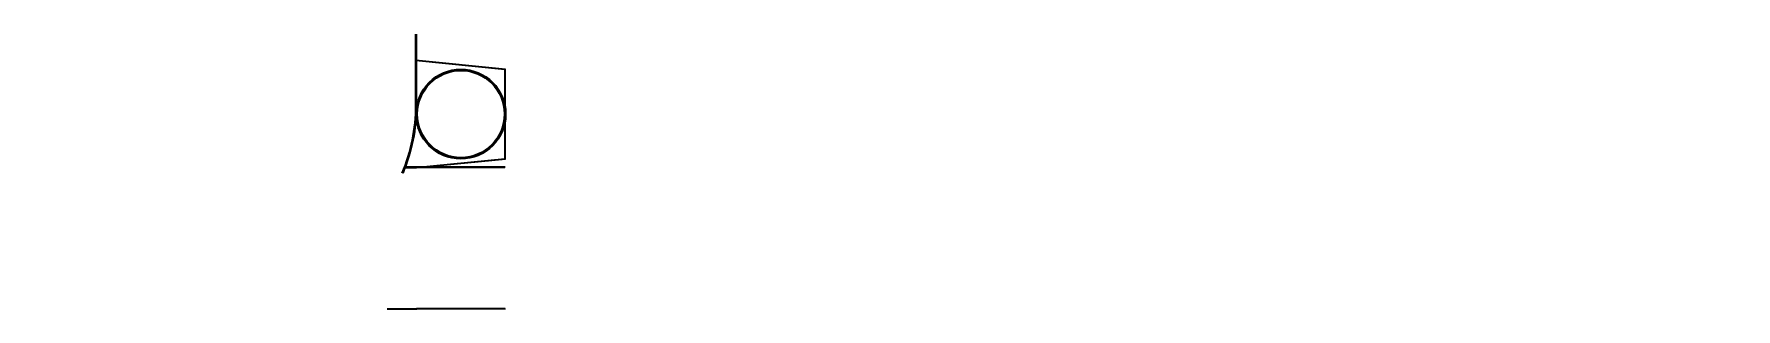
# Model space of a CAD drawing. Extents: x -305 to 4862, y -115 to 900.
# Drawn here: x 858 to 2022, y 465 to 652 of the extents above; entities that cross this region are included whole.
import ezdxf

# ---------------------------------------------------------------- set-up
doc = ezdxf.new("R2010")
doc.units = 0
doc.header["$LTSCALE"] = 12
doc.header["$MEASUREMENT"] = 0
doc.header["$PDMODE"] = 33
doc.header["$PDSIZE"] = -0.5
doc.linetypes.add('HIDDEN2', pattern=[0.1875, 0.125, -0.0625])
doc.layers.get('Defpoints').update_dxf_attribs({"linetype": 'CONTINUOUS'})
for name, color, linetype in [('DIM', 1, 'CONTINUOUS'), ('SHELL', 40, 'CONTINUOUS'), ('stack conn.', 191, 'CONTINUOUS')]:
    doc.layers.add(name, color=color, linetype=linetype)
doc.styles.add('ROMANS', font='ROMANS.shx', dxfattribs={"width": 0.85, "height": 5.76})
doc.styles.get("Standard").update_dxf_attribs({"font": 'sanss___.ttf'})
doc.dimstyles.get("Standard").update_dxf_attribs({"dimtxt": 0.18, "dimasz": 0.18, "dimexe": 0.18, "dimexo": 0.0625, "dimgap": 0.09, "dimtad": 0, "dimtih": 1, "dimtoh": 1, "dimdec": 4, "dimzin": 0, "dimdsep": 46, "dimtxsty": 'Standard', "dimcen": 0.09, "dimadec": 0, "dimazin": 0, "dimtfac": 1, "dimtdec": 4, "dimtofl": 0, "dimtmove": 0, "dimatfit": 3, "dimfxl": 1, "dimtolj": 1, "dimtzin": 0, "dimarcsym": 0})

# ---------------------------------------------------------------- blocks, each defined once
blk = doc.blocks.new('*D184')
at = {"layer": 'Defpoints', "color": 0, "transparency": 16777216}
for p in [(2376.3, 609.9), (2171.5, 591.9), (2376.3, 537)]:
    blk.add_point(p, dxfattribs=at)
at = {"layer": 'DIM', "color": 0, "lineweight": -2, "transparency": 16777216}
for p, q in [((2376.3, 603.9), (2376.3, 534)), ((2171.5, 585.9), (2171.5, 534)), ((2177.2, 537), (2215.5, 537)), ((2370.6, 537), (2341, 537))]:
    blk.add_line(p, q, dxfattribs=at)
at = {"layer": 'DIM', "color": 0, "transparency": 16777216}
for points in [[(2177.2, 537.9), (2177.2, 536), (2171.5, 537)], [(2370.6, 537.9), (2370.6, 536), (2376.3, 537)]]:
    blk.add_solid(points, dxfattribs=at)
at = {"layer": 'DIM', "color": 0, "transparency": 16777216, "char_height": 5.76, "width": 5166.6, "attachment_point": 5, "style": 'ROMANS'}
for s, insert in [('\\A1;5\'-8{\\H1x;\\S1/4;}"', (2278.3, 544.6)), ('\\A1;[68{\\H1x;\\S1/4;}] (TOP)\\P(EXTRA 2" TO BE PROVIDED FOR\\PFIELD FITUPS.)', (2278.3, 518.6))]:
    blk.add_mtext(s, dxfattribs=dict(at, insert=insert))

msp = doc.modelspace()

# ---------------------------------------------------------------- linework, layer by layer
at = {"layer": 'SHELL', "extrusion": (0, -1, 6.12323e-17)}
for p, q in [((1099.579557, 464.525592, 29.655378), (1119.268945, 464.525592, 29.655378)), ((1099.579557, 464.525592, 30.155378), (1119.768945, 464.525592, 30.155378)), ((1119.268945, 464.525592, 30.155378), (1119.268945, 464.525592, -49.905378)), ((1119.768945, 464.525592, 30.155378), (1119.768945, 464.525592, -49.905378))]:
    msp.add_line(p, q, dxfattribs=at)
at = {"layer": 'SHELL'}
for points in [[(1109.907003, 557.181442, 0.0999472512), (1119.268945, 603.548004), (1119.268945, 652.184073)], [(1110.449304, 557.181442, 0.0995045262), (1119.768945, 603.548004), (1119.768945, 652.186347)]]:
    msp.add_lwpolyline(points, format="xyb", dxfattribs=at)
at = {"layer": 'stack conn.', "lineweight": 18}
for p, q in [((1119.768945, 632.790705), (1119.121514, 632.854649)), ((1180.518945, 628.298004), (1119.268945, 634.347386)), ((1180.518945, 566.798004), (1180.518945, 628.298004)), ((1180.518945, 566.798004), (1180.518945, 628.298004)), ((1111.360555, 560.798004), (1119.768945, 560.798004)), ((1119.768945, 560.798004), (1180.518945, 566.798004))]:
    msp.add_line(p, q, dxfattribs=at)
at = {"layer": 'stack conn.'}
for p, q in [((1119.268945, 634.347386), (1119.219801, 633.849807)), ((1111.360555, 560.798004), (1111.360555, 561.298004))]:
    msp.add_line(p, q, dxfattribs=at)
at = {"layer": 'stack conn.', "extrusion": (0, -1, 6.12323e-17)}
for p, q in [((1119.768945, 561.298004), (1111.360555, 561.298004)), ((1111.360555, 561.298004), (1111.360555, 561.298004, -58.366647)), ((1111.360555, 561.298004, -58.366647), (1119.768945, 561.298004, -58.366647)), ((1180.268945, 561.298004), (1119.768945, 561.298004)), ((1119.768945, 561.298004, -58.366647), (1180.018945, 561.298004, -7.647696)), ((1180.018945, 561.298004, -7.647696), (1180.018945, 561.298004)), ((1111.990823, 464.525592, -29.46127), (1119.768945, 464.525592, -29.46127)), ((1111.990823, 464.525592, -29.46127), (1111.990823, 464.525592, -28.96127)), ((1180.268945, 464.525592, 29.905378), (1119.643945, 464.525592, 29.905378)), ((1120.090946, 464.525592, -29.343781), (1119.768945, 464.525592, -28.96127)), ((1119.768945, 464.525592, -28.96127), (1119.940328, 464.525592, -29.43098)), ((1119.768945, 464.525592, 29.905378), (1119.768945, 464.525592, 29.405378))]:
    msp.add_line(p, q, dxfattribs=at)
at = {"layer": 'stack conn.', "lineweight": 18, "extrusion": (0, -1, 6.12323e-17)}
for p, q in [((1119.456445, 464.525592, 49.905378), (1180.581445, 464.525592, 49.905378)), ((1119.456445, 464.525592, 41.905378), (1180.581445, 464.525592, 41.905378)), ((1119.456445, 464.525592, 41.905378), (1119.456445, 464.525592, 49.905378)), ((1180.268945, 464.525592, 29.905378), (1119.768945, 464.525592, 29.905378)), ((1119.831445, 464.525592, 45.905378), (1119.831445, 464.525592, 29.905378)), ((1119.831445, 464.525592, 45.905378), (1180.206445, 464.525592, 45.905378)), ((1119.831445, 464.525592, 41.905378), (1119.831445, 464.525592, 49.905378)), ((1180.340946, 464.525592, 21.37517), (1120.090946, 464.525592, -29.343781)), ((1120.206445, 464.525592, 45.905378), (1120.206445, 464.525592, 29.905378)), ((1179.831445, 464.525592, 29.905378), (1179.831445, 464.525592, 45.905378)), ((1180.018945, 464.525592, 29.405378), (1180.518945, 464.525592, 29.405378)), ((1180.018945, 464.525592, 21.757681), (1180.518945, 464.525592, 21.757681)), ((1180.018945, 464.525592, 21.757681), (1180.339944, 464.525592, 21.374329)), ((1180.018945, 464.525592, 21.757681), (1180.47199, 464.525592, 21.546139)), ((1180.206445, 464.525592, 29.905378), (1180.206445, 464.525592, 45.905378)), ((1180.206445, 464.525592, 41.905378), (1180.206445, 464.525592, 49.905378)), ((1180.268945, 464.525592, 29.405378), (1180.268945, 464.525592, 29.905378)), ((1180.518945, 464.525592, 21.757681), (1180.518945, 464.525592, 29.405378)), ((1180.581445, 464.525592, 41.905378), (1180.581445, 464.525592, 49.905378))]:
    msp.add_line(p, q, dxfattribs=at)
at = {"layer": 'stack conn.', "linetype": 'HIDDEN2', "ltscale": 0.1, "extrusion": (0, -1, 6.12323e-17)}
for p, q in [((1120.018945, 464.525592, 29.905378), (1120.018945, 464.525592, 29.405378)), ((1180.018945, 464.525592, 29.905378), (1180.018945, 464.525592, 29.405378))]:
    msp.add_line(p, q, dxfattribs=at)
at = {"layer": 'stack conn.', "lineweight": 18}
msp.add_lwpolyline([(1111.360555, 561.298004), (1119.744313, 561.298004), (1180.018945, 567.251054), (1180.018945, 627.844954), (1119.219801, 633.849807)], dxfattribs=at)
at = {"layer": 'stack conn.', "const_width": 0.03}
msp.add_lwpolyline([(1119.756629, 561.048004), (1180.268945, 567.024529), (1180.268945, 628.071479), (1119.768945, 634.046787), (1119.768945, 603.548004, -0.0089275559), (1119.692444, 599.263801, -0.0817598395), (1111.990823, 561.048004)], format="xyb", close=True, dxfattribs=at)
at = {"layer": 'stack conn.'}
for radius in [30.5625, 30.1875, 29.8125]:
    msp.add_circle((1150.018945, 597.548004), radius, dxfattribs=at)
at = {"layer": 'stack conn.', "lineweight": 18, "extrusion": (0, -1, 6.12323e-17)}
for centre, start, end in [((1119.768945, -28.96127, -464.525592), 270, 310.09095143), ((1180.018945, 21.757681, -464.525592), 309.941024713, 0)]:
    msp.add_arc(centre, 0.5, start, end, dxfattribs=at)

# ---------------------------------------------------------------- dimensions: what is measured, and where the dimension line sits
at = {"layer": 'DIM'}
dim = msp.add_linear_dim(base=(2376.322245, 536.951307), p1=(2171.487881, 591.931904), p2=(2376.322245, 609.861479), text='<> (TOP)\\P(EXTRA 2" TO BE PROVIDED FOR\\PFIELD FITUPS.)', dimstyle='Standard', override={"dimscale": 48, "dimtxt": 5.76, "dimasz": 0.12, "dimexe": 0.0625, "dimexo": 0.125, "dimgap": 0.02, "dimlfac": 0.333333, "dimzin": 3, "dimlunit": 4, "dimpost": '\\X', "dimtxsty": 'ROMANS', "dimcen": 0}, dxfattribs=at)
dim.commit()
dim.dimension.update_dxf_attribs({"geometry": '*D184', "text_midpoint": (2278.253945, 536.951307), "dimtype": 160})

doc.saveas('drawing.dxf')
